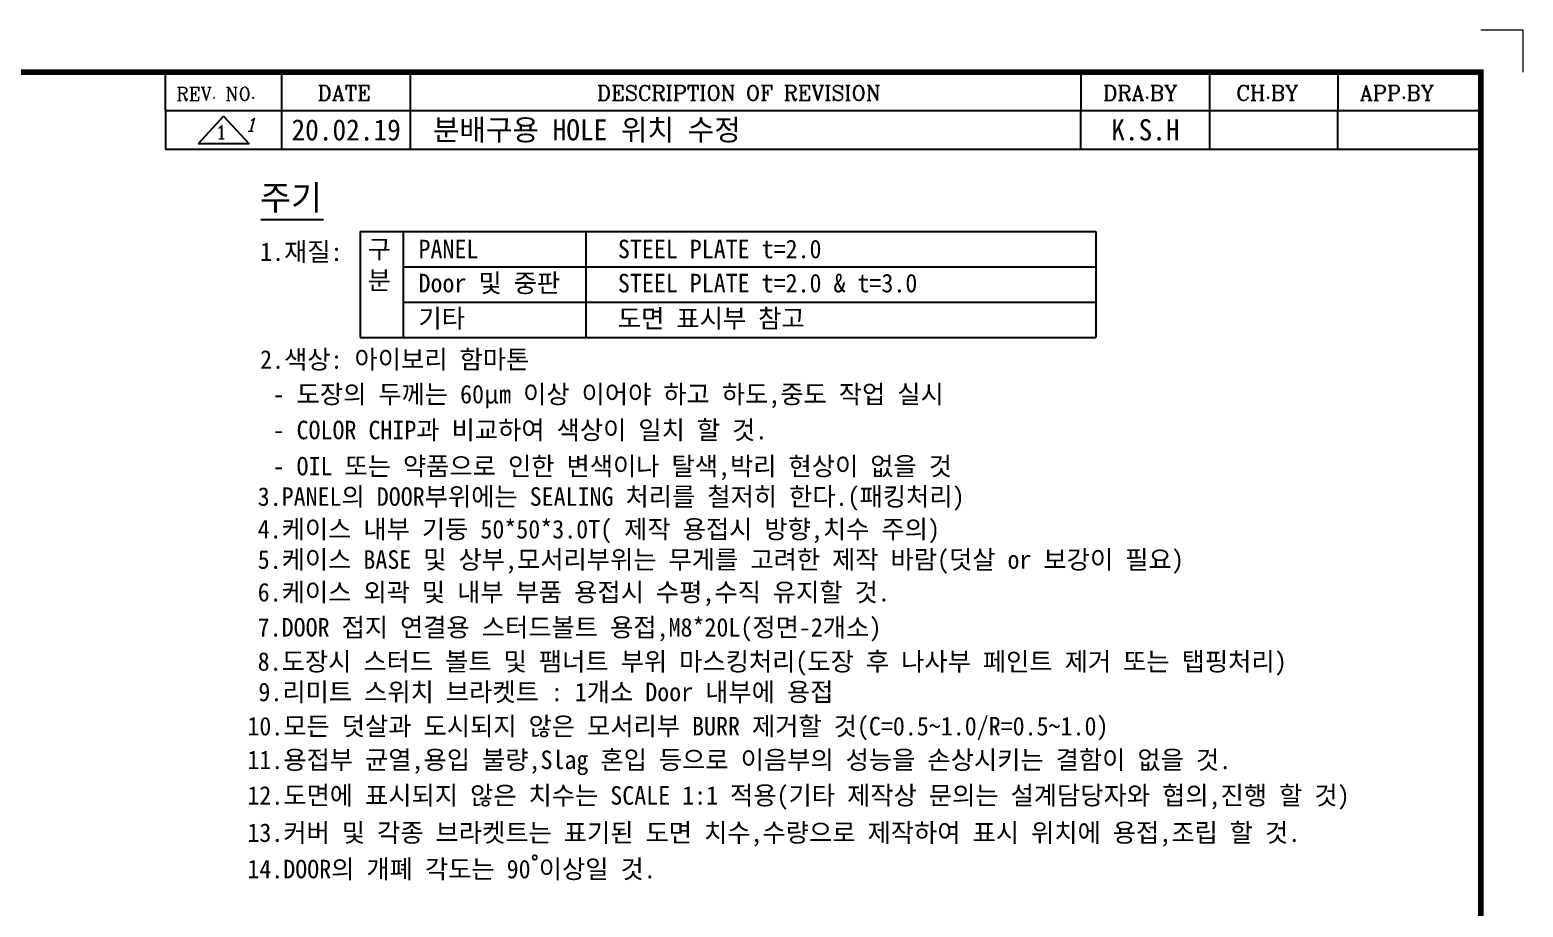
# Model space of a CAD drawing. Header units: millimetres. Extents: x 24815 to 36799, y -9299 to 5469.
# Drawn here: x 30518 to 33873, y 3498 to 5469 of the extents above; entities that cross this region are included whole.
import ezdxf
from ezdxf.enums import TextEntityAlignment as Align

# ---------------------------------------------------------------- set-up
doc = ezdxf.new("R2010")
doc.units = ezdxf.units.MM
doc.layers.add('FORMAT-1', color=7, linetype='Continuous')
doc.styles.add('HAN', font='')
doc.styles.add('RC', font='ROMANC.SHX')
doc.styles.get('HAN').set_extended_font_data('GulimChe')

# ---------------------------------------------------------------- blocks, each defined once
blk = doc.blocks.new('re3')
at = {"color": 180}
for p, q in [((0, 0), (0, -4.55)), ((6.87, -0.64), (3.86, -3.91)), ((6.87, -0.64), (9.88, -3.91)), ((13.74, -4.55), (13.74, 0)), ((28.97, -4.55), (28.97, 0)), ((108.25, -4.55), (108.25, 0)), ((123.49, -4.55), (123.49, 0)), ((138.64, -4.55), (138.64, 0)), ((0, -4.55), (155.53, -4.55)), ((9.88, -3.91), (3.86, -3.91))]:
    blk.add_line(p, q, dxfattribs=at)
at = {"color": 2, "style": 'RC', "oblique": 15}
blk.add_attdef('-1', text='', height=1.56, dxfattribs=at).set_placement((9.37, -1.66), align=Align.MIDDLE_LEFT)
at = {"color": 2, "style": 'HAN'}
for tag, p in [('REV.-DATE', (21.36, -2.28)), ('DRA.BY', (115.87, -2.28)), ('CH.BY', (131.07, -2.28)), ('APP.BY', (147.09, -2.28))]:
    blk.add_attdef(tag, text='', height=2.5, dxfattribs=at).set_placement(p, align=Align.MIDDLE_CENTER)
blk.add_attdef('DESCRIPTION-OF-REVISION', text='', height=2.5, dxfattribs=at).set_placement((31.61, -2.28), align=Align.MIDDLE_LEFT)
at = {"color": 2, "style": 'RC', "oblique": 15}
blk.add_attdef('REV.NO', text='', height=1.56, dxfattribs=at).set_placement((6.59, -2.56), align=Align.MIDDLE_CENTER)
blk = doc.blocks.new('format-3')
at = {"color": 3, "lineweight": 9}
for p in [(414.5, 291.3), (419.5, 286.3)]:
    blk.add_line(p, (419.5, 291.3), dxfattribs=at)
at = {"color": 180}
for p, q in [((258.97, 281.75), (258.97, 286.3)), ((272.71, 281.75), (272.71, 286.3)), ((287.94, 281.75), (287.94, 286.3)), ((367.22, 281.75), (367.22, 286.3)), ((382.45, 281.75), (382.45, 286.3)), ((397.61, 281.75), (397.61, 286.3)), ((258.97, 281.75), (414.5, 281.75))]:
    blk.add_line(p, q, dxfattribs=at)
at = {"layer": 'FORMAT-1', "const_width": 0.7}
blk.add_lwpolyline([(13, 5), (13, 286.3), (414.5, 286.3), (414.5, 5)], close=True, dxfattribs=at)
at = {"color": 2, "style": 'RC'}
for s, height, p in [('REV. NO.', 1.56, (260.23, 282.95)), ('DATE', 1.788, (276.95, 282.94)), ('DESCRIPTION OF REVISION', 1.7875, (309.98, 282.94)), ('DRA.BY', 1.788, (369.83, 282.94)), ('CH.BY', 1.788, (385.59, 282.94)), ('APP.BY', 1.788, (400.18, 282.94))]:
    blk.add_text(s, height=height, dxfattribs=at).set_placement(p)
at = {"style": 'HAN'}
for tag, height, p in [('MODEL-NAME', 3, (386.1, 31.53)), ('SCALE', 2.7, (320.81, 26.29)), ('PART-NAME', 3, (386.1, 26.29)), ('PART-NO', 3, (386.1, 21.01)), ('DRA-BY', 3, (260.72, 19.44)), ('CH-BY', 3, (277.21, 19.44)), ('APP-BY', 3, (293.7, 19.44)), ('관련업체', 3, (333.52, 9.26)), ('DRA-DATE', 2.5, (260.72, 7.47)), ('CH-DATE', 2.5, (277.21, 7.47)), ('APP-DATE', 2.5, (293.7, 7.47))]:
    blk.add_attdef(tag, text='', height=height, dxfattribs=at).set_placement(p, align=Align.MIDDLE_CENTER)

msp = doc.modelspace()

# ---------------------------------------------------------------- linework, layer by layer
for p, q in [((31037.344, 5042.932), (31177.659, 5042.932)), ((31260.054, 5016.217), (32913.534, 5016.217)), ((31260.054, 5016.217), (31260.054, 4777.852)), ((31356.79, 5016.217), (31356.79, 4777.852)), ((31767.738, 5016.217), (31767.738, 4777.852)), ((32913.534, 5016.217), (32913.534, 4777.852)), ((31356.79, 4936.762), (32913.534, 4936.762)), ((31356.79, 4857.307), (32913.534, 4857.307)), ((31260.054, 4777.852), (32913.534, 4777.852))]:
    msp.add_line(p, q)

# ---------------------------------------------------------------- block references
at = {"xscale": 19, "yscale": 19, "zscale": 19}
msp.add_blockref('format-3', (25902.7, -65.71), dxfattribs=at)
ref = msp.add_blockref('re3', (30823.05, 5287.54), dxfattribs=dict(xscale=19, yscale=19, zscale=19))
ref.add_attrib('DRA.BY', 'K.S.H', dxfattribs={"color": 2, "height": 47.5, "style": 'HAN'}).set_placement((33024.583, 5244.315), align=Align.MIDDLE_CENTER)
ref.add_attrib('DESCRIPTION-OF-REVISION', '분배구용 HOLE 위치 수정', dxfattribs={"color": 2, "height": 47.5, "style": 'HAN'}).set_placement((31423.69, 5244.315), align=Align.MIDDLE_LEFT)
ref.add_attrib('REV.-DATE', '20.02.19', dxfattribs={"color": 2, "height": 47.5, "style": 'HAN'}).set_placement((31228.858, 5244.315), align=Align.MIDDLE_CENTER)
ref.add_attrib('-1', '1', dxfattribs={"color": 2, "height": 29.64, "style": 'RC', "oblique": 15}).set_placement((31001.063, 5256.007), align=Align.MIDDLE_LEFT)
ref.add_attrib('REV.NO', '1', dxfattribs={"color": 2, "height": 29.64, "style": 'RC'}).set_placement((30948.23, 5238.951), align=Align.MIDDLE_CENTER)

# ---------------------------------------------------------------- texts
at = {"color": 2, "style": 'HAN'}
for s, height, p in [('주기', 55.5206, (31035.484, 5064.295)), ('구', 41.64, (31277.233, 4955.347)), ('1.재질:', 41.6405, (31035.484, 4949.635)), ('PANEL', 41.6405, (31391.465, 4955.805)), ('STEEL PLATE t=2.0', 41.64048, (31839.386, 4955.805)), ('분', 41.64, (31277.233, 4885.703)), ('Door 및 중판', 41.6405, (31391.465, 4879.18)), ('STEEL PLATE t=2.0 & t=3.0', 41.64048, (31839.386, 4879.18)), ('기타', 41.6405, (31391.465, 4799.725)), ('도면 표시부 참고', 41.6405, (31839.386, 4799.725)), ('2.색상: 아이보리 함마톤', 41.64048, (31035.484, 4707.555)), ('- 도장의 두께는 60µm 이상 이어야 하고 하도,중도 작업 실시', 41.64048, (31063.65, 4629.598)), ('- COLOR CHIP과 비교하여 색상이 일치 할 것.', 41.64048, (31063.65, 4549.047)), ('- OIL 또는 약품으로 인한 변색이나 탈색,박리 현상이 없을 것', 41.64048, (31063.65, 4467.813)), ('3.PANEL의 DOOR부위에는 SEALING 처리를 철저히 한다.(패킹처리)', 41.64048, (31030.144, 4399.5)), ('4.케이스 내부 기둥 50*50*3.0T( 제작 용접시 방향,치수 주의)', 41.64048, (31030.144, 4326.204)), ('5.케이스 BASE 및 상부,모서리부위는 무게를 고려한 제작 바람(덧살 or 보강이 필요)', 41.64048, (31030.144, 4257.959)), ('6.케이스 외곽 및 내부 부품 용접시 수평,수직 유지할 것.', 41.64048, (31030.144, 4184.577)), ('7.DOOR 접지 연결용 스터드볼트 용접,M8*20L(정면-2개소)', 41.64048, (31030.144, 4105.736)), ('8.도장시 스터드 볼트 및 팸너트 부위 마스킹처리(도장 후 나사부 페인트 제거 또는 탭핑처리)', 41.64048, (31030.144, 4028.905)), ('9.리미트 스위치 브라켓트 : 1개소 Door 내부에 용접', 41.64048, (31031.665, 3960.495)), ('10.모든 덧살과 도시되지 않은 모서리부 BURR 제거할 것(C=0.5~1.0/R=0.5~1.0)', 41.64048, (31006.879, 3883.6)), ('11.용접부 균열,용입 불량,Slag 혼입 등으로 이음부의 성능을 손상시키는 결함이 없을 것.', 41.64048, (31006.879, 3807.973)), ('12.도면에 표시되지 않은 치수는 SCALE 1:1 적용(기타 제작상 문의는 설계담당자와 협의,진행 할 것)', 41.64048, (31006.879, 3727.998)), ('13.커버 및 각종 브라켓트는 표기된 도면 치수,수량으로 제작하여 표시 위치에 용접,조립 할 것.', 41.64048, (31006.879, 3644.306)), ('14.DOOR의 개폐 각도는 90˚이상일 것.', 41.64048, (31006.879, 3562.513))]:
    msp.add_text(s, height=height, dxfattribs=at).set_placement(p)

doc.saveas('drawing.dxf')
